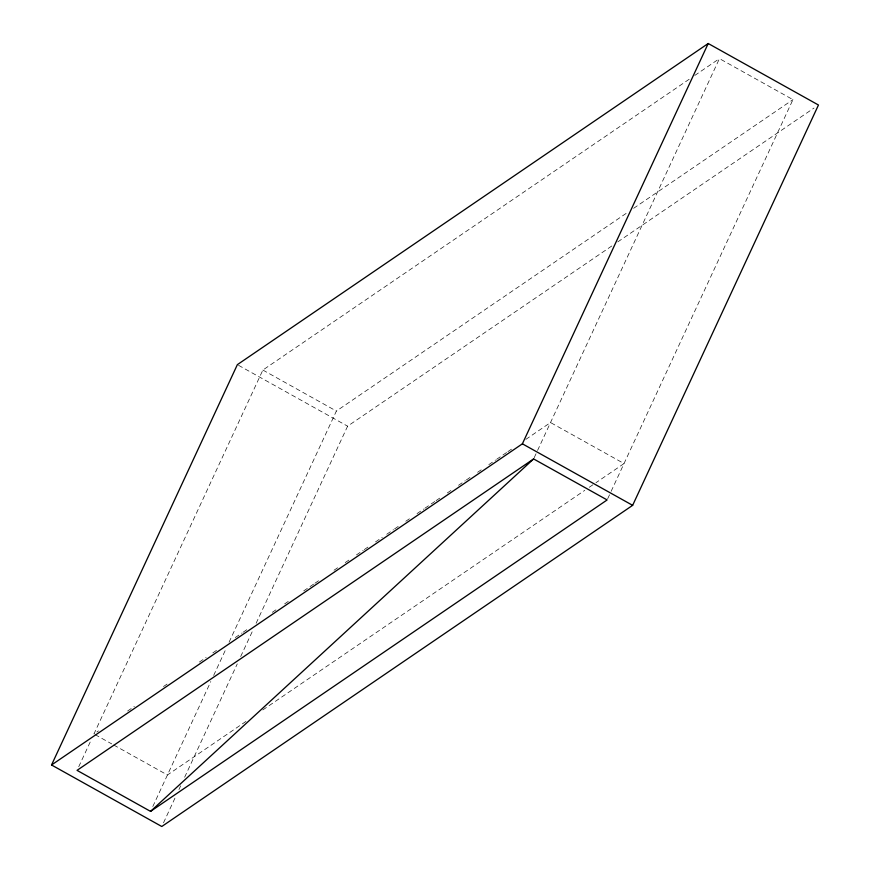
<?xml version="1.0" encoding="UTF-8"?>
<svg xmlns="http://www.w3.org/2000/svg" width="870" height="870" viewBox="0 0 870 870"><rect width="100%" height="100%" fill="white"/><g stroke="black" fill="none" stroke-linecap="round" stroke-linejoin="round"><path stroke-width="0.65" stroke-dasharray="4.35 3.26" d="M78.735 766.731L91.122 740.044M689.16 79.279L262.87 370.054L93.938 733.975L98.43 730.92M152.805 806.533L210.812 681.547M213.672 675.403L226.222 648.357M229.082 642.201L336.375 411.064L628.042 212.117M163.506 822.803L176.088 795.702M178.948 789.547L180.655 785.849M184.657 777.225L237.26 663.908M240.696 656.524L253.268 629.423M256.128 623.257L347.608 426.18L612.186 245.721M534.191 457.718L537.007 451.66M537.573 450.442L719.446 58.616L792.951 99.637L611.077 491.452M607.695 498.738L610.512 492.67M694.771 75.451L719.446 58.616M633.654 208.289L792.951 99.637M617.787 241.893L813.983 108.076M127.596 711.018L134.328 706.429M163.495 686.539L167.975 683.472M199.393 662.048L206.125 657.459M212.856 652.87L217.337 649.803M235.291 637.558L242.023 632.968M243.143 632.207L247.635 629.14M272.31 612.306L277.921 608.489M284.653 603.889L289.134 600.833M303.717 590.882L313.82 583.998M314.94 583.237L319.431 580.17M334.015 570.231L338.495 567.164M345.227 562.575L349.718 559.508M356.45 554.919L363.181 550.329M364.302 549.568L368.782 546.501M375.514 541.912L382.245 537.323M386.737 534.256L393.468 529.667M394.588 528.906L399.08 525.85M405.811 521.25L410.292 518.194M417.024 513.604L423.755 509.015M424.875 508.243L434.978 501.359M436.098 500.598L440.579 497.531M447.31 492.942L451.802 489.875M458.533 485.286L465.265 480.697M466.385 479.935L470.877 476.869M477.608 472.279L482.089 469.224M488.82 464.634L495.552 460.034M496.672 459.273L506.775 452.389M507.895 451.617L512.376 448.561M525.839 439.383L550.525 422.548L624.029 463.558L595.983 482.687M245.971 721.426L167.442 774.985L112.904 744.557M262.794 709.942L584.76 490.343M589.251 487.276L594.862 483.448M262.87 370.054L336.375 411.064M238.543 365.324L347.608 426.18M95.124 734.639L111.719 743.893"/><path stroke-width="1.3" d="M51.537 764.98L237.358 364.66L708.213 43.5L818.463 105.02L632.642 505.339L161.787 826.5L51.537 764.98L522.391 443.82L708.213 43.5M150.553 811.384L533.625 458.936L607.129 499.945L150.553 811.384L77.049 770.363L533.625 458.936M522.391 443.82L632.642 505.339"/></g></svg>
